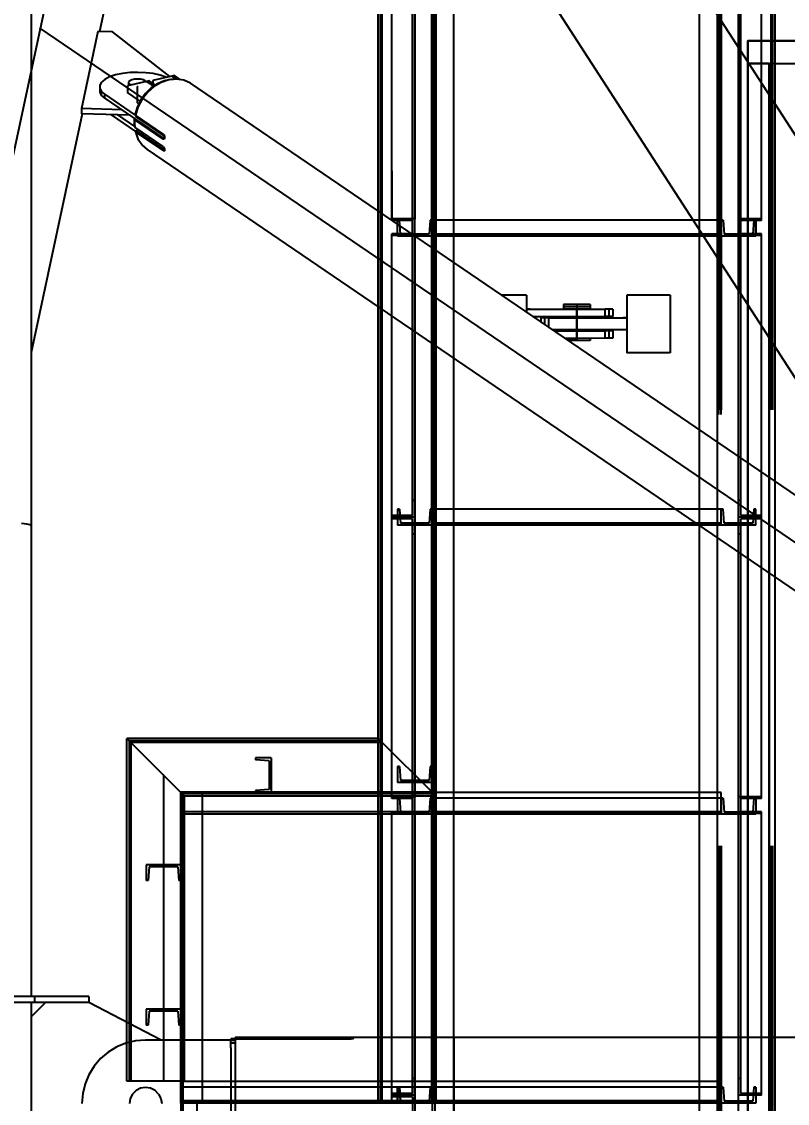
# Model space of a CAD drawing. Header units: millimetres. Extents: x 150209.93 to 150215.05, y 136675.65 to 136679.93.
# Drawn here: x 150211.3109 to 150211.3639, y 136677.7948 to 136677.8697 of the extents above; entities that cross this region are included whole.
import ezdxf

# ---------------------------------------------------------------- set-up
doc = ezdxf.new("R2010")
doc.units = ezdxf.units.MM
doc.header["$LTSCALE"] = 0.25
for name, pattern in [('CENTER', [50.8, 31.75, -6.35, 6.35, -6.35]), ('XKITLINE00', [0]), ('XKITLINE02', [4, 2, -2]), ('XKITLINE03', [6, 3, -1, 1, -1])]:
    doc.linetypes.add(name, pattern=pattern)
doc.layers.add('Horizontal Surface', color=7, linetype='Continuous')
doc.layers.add('Wall', color=7, linetype='Continuous')
doc.styles.add('ROMANS', font='romans.shx')
doc.dimstyles.new('MD300', dxfattribs={"dimtxt": 2.5, "dimasz": 2.5, "dimexe": 1, "dimexo": 1, "dimgap": 0.5, "dimtad": 1, "dimdec": 1, "dimlfac": 50, "dimrnd": 0.5, "dimdsep": 46, "dimtxsty": 'ROMANS', "dimcen": 1, "dimclrd": 146, "dimclre": 146, "dimclrt": 30, "dimadec": 1, "dimazin": 2, "dimtfac": 1, "dimtdec": 1, "dimtmove": 0, "dimatfit": 1, "dimfxl": 1, "dimtolj": 1, "dimtzin": 0, "dimlwd": -1, "dimlwe": -1, "dimarcsym": 0})

# ---------------------------------------------------------------- blocks, each defined once
blk = doc.blocks.new('çatıı')
at = {"color": 8, "linetype": 'CENTER'}
for p, q in [((11840, 11640.27), (12370, 10820.27)), ((12013.58, 11633.65), (11840, 10820.27)), ((11919.38, 11192.24), (12353.76, 10896.35)), ((11953, 11166.56), (11953, 11172.1)), ((12105, 11085.14), (12105, 11095.14))]:
    blk.add_line(p, q, dxfattribs=at)
at = {"color": 116, "linetype": 'XKITLINE02', "true_color": 0x136734}
for p, q in [((12036.31, 10820.42), (12036.31, 11600.44)), ((12037.16, 10820.42), (12037.16, 11600.44)), ((12037.69, 10820.42), (12037.69, 11600.44)), ((12054.92, 10820.42), (12054.92, 11600.44)), ((12055, 10058.83), (12055.01, 11600.44)), ((12055.46, 10820.42), (12055.46, 11600.44)), ((12055.85, 10058.83), (12055.86, 11600.44)), ((12056.31, 10820.42), (12056.31, 11600.44)), ((12062.5, 10058.83), (12062.51, 11600.44)), ((12147.49, 10058.83), (12147.49, 11600.44)), ((12153.69, 10060.36), (12153.69, 11600.44)), ((12154.14, 10058.83), (12154.14, 11600.44)), ((12154.54, 10060.36), (12154.54, 11600.44)), ((12154.99, 10058.83), (12154.99, 11600.44)), ((12155.07, 10060.36), (12155.07, 11600.44)), ((12172.3, 10060.36), (12172.3, 11600.44)), ((12172.84, 10060.36), (12172.84, 11600.44)), ((12173.69, 10060.36), (12173.69, 11600.44)), ((12037.16, 10945.77), (12037.16, 11231.06)), ((12037.69, 10945.24), (12037.69, 11231.06)), ((12054.92, 10928), (12054.92, 11231.06)), ((12055, 11231.06), (12055, 10409.49)), ((12055, 10926.62), (12055, 11231.06)), ((12055.46, 10927.47), (12055.46, 11231.06)), ((12055.85, 11231.06), (12055.85, 10409.49)), ((12062.5, 10797.42), (12062.5, 11231.06)), ((12147.49, 10433.94), (12147.49, 11231.06)), ((12153.69, 10443.53), (12153.69, 11231.06)), ((12154.14, 10409.49), (12154.14, 11231.06)), ((12154.54, 10409.49), (12154.54, 11231.06)), ((12154.99, 10409.49), (12154.99, 11231.06)), ((12155.07, 10409.49), (12155.07, 11231.06)), ((12172.3, 10409.49), (12172.3, 11231.06)), ((12172.84, 10409.49), (12172.84, 11231.06)), ((12173.69, 10474.48), (12173.69, 11231.06)), ((12041.01, 11125.85), (12041.01, 11223.17)), ((12041.01, 11125.85), (12041.01, 11223.17)), ((12048.21, 11120.61), (12048.21, 11222.59)), ((12048.21, 11123.52), (12048.21, 11222.59)), ((12049.01, 11120.61), (12049.01, 11223.17)), ((12049.01, 11120.61), (12049.01, 11223.17)), ((12160.98, 11120.61), (12160.98, 11223.17)), ((12160.98, 11120.61), (12160.98, 11223.17)), ((12161.78, 11120.61), (12161.78, 11222.59)), ((12161.78, 11120.61), (12161.78, 11222.59)), ((12168.98, 11125.85), (12168.98, 11223.17)), ((12168.98, 11125.85), (12168.98, 11223.17)), ((12147.49, 11122.46), (12147.49, 11206.61)), ((12153.69, 11112.87), (12153.69, 11197.02)), ((12173.69, 11081.92), (12173.69, 11166.07)), ((12041.01, 11143.06), (12041.01, 11125.85)), ((12048.21, 11120.61), (12048.21, 11139.95)), ((12036.31, 11096.08), (12036.31, 11129.1)), ((12049.01, 11126.43), (12041.01, 11126.43)), ((12049.01, 11126.43), (12041.01, 11126.43)), ((12048.21, 11125.85), (12041.01, 11125.85)), ((12048.21, 11125.85), (12041.01, 11125.85)), ((12043.69, 11125.92), (12043.01, 11125.92)), ((12043.01, 11120.42), (12043.01, 11125.92)), ((12043.01, 11120.42), (12043.01, 11125.92)), ((12043.69, 11125.92), (12043.01, 11125.92)), ((12043.01, 11120.42), (12043.01, 11125.92)), ((12043.01, 11120.42), (12043.01, 11125.92)), ((12044.07, 11121.12), (12043.69, 11125.92)), ((12044.07, 11121.12), (12043.69, 11125.92)), ((12044.07, 11121.12), (12043.69, 11125.92)), ((12044.07, 11121.12), (12043.69, 11125.92)), ((12049.01, 11126.42), (12048.21, 11126.42)), ((12048.21, 11120.99), (12048.21, 11126.42)), ((12049.01, 11126.42), (12048.21, 11126.42)), ((12048.21, 11088.28), (12048.21, 11126.42)), ((12049.01, 11087.74), (12049.01, 11126.42)), ((12049.01, 11023.17), (12049.01, 11126.42)), ((12054.33, 11125.92), (12053.94, 11121.12)), ((12054.33, 11125.92), (12053.94, 11121.12)), ((12054.33, 11125.92), (12053.94, 11121.12)), ((12054.33, 11125.92), (12053.94, 11121.12)), ((12055.01, 11125.92), (12054.33, 11125.92)), ((12055.01, 11125.92), (12054.33, 11125.92)), ((12154.99, 11125.92), (12055.01, 11125.92)), ((12055.01, 11120.42), (12055.01, 11125.92)), ((12062.5, 11125.92), (12055.01, 11125.92)), ((12055.01, 11120.42), (12055.01, 11125.92)), ((12055.01, 11125.92), (12055.01, 11120.42)), ((12055.01, 11125.92), (12055.01, 11120.42)), ((12055.01, 11125.92), (12055.01, 11120.42)), ((12055.01, 11125.92), (12055.01, 11120.42)), ((12154.99, 11125.92), (12145.25, 11125.92)), ((12154.99, 11120.42), (12154.99, 11125.92)), ((12154.99, 11120.42), (12154.99, 11125.92)), ((12154.99, 11125.92), (12154.99, 11120.42)), ((12155.67, 11125.92), (12154.99, 11125.92)), ((12154.99, 11125.92), (12154.99, 11120.42)), ((12154.99, 11125.92), (12154.99, 11120.42)), ((12155.67, 11125.92), (12154.99, 11125.92)), ((12154.99, 11125.92), (12154.99, 11120.42)), ((12155.67, 11125.92), (12156.05, 11121.12)), ((12155.67, 11125.92), (12156.05, 11121.12)), ((12155.67, 11125.92), (12156.05, 11121.12)), ((12155.67, 11125.92), (12156.05, 11121.12)), ((12168.98, 11126.43), (12160.98, 11126.43)), ((12168.98, 11126.43), (12160.98, 11126.43)), ((12160.98, 11023.17), (12160.98, 11126.42)), ((12161.78, 11126.42), (12160.98, 11126.42)), ((12160.98, 11023.17), (12160.98, 11126.42)), ((12161.78, 11126.42), (12160.98, 11126.42)), ((12161.78, 11023.75), (12161.78, 11126.42)), ((12161.78, 11023.75), (12161.78, 11126.42)), ((12168.98, 11125.85), (12161.78, 11125.85)), ((12168.98, 11125.85), (12161.78, 11125.85)), ((12166.31, 11125.92), (12165.92, 11121.12)), ((12166.31, 11125.92), (12165.92, 11121.12)), ((12166.31, 11125.92), (12165.92, 11121.12)), ((12166.31, 11125.92), (12165.92, 11121.12)), ((12166.99, 11125.92), (12166.31, 11125.92)), ((12166.99, 11125.92), (12166.31, 11125.92)), ((12166.99, 11125.92), (12166.99, 11120.42)), ((12166.99, 11125.92), (12166.99, 11120.42)), ((12166.99, 11125.92), (12166.99, 11120.42)), ((12166.99, 11120.42), (12166.99, 11125.92)), ((12048.21, 11121.2), (12041.01, 11121.2)), ((12041.01, 11093.19), (12041.01, 11121.2)), ((12048.21, 11121.2), (12041.01, 11121.2)), ((12041.01, 11093.19), (12041.01, 11121.2)), ((12053.94, 11121.12), (12044.07, 11121.12)), ((12053.94, 11121.12), (12044.07, 11121.12)), ((12048.21, 11023.75), (12048.21, 11120.99)), ((12154.99, 11121.12), (12055.01, 11121.12)), ((12154.99, 11121.12), (12055.01, 11121.12)), ((12165.92, 11121.12), (12156.05, 11121.12)), ((12165.92, 11121.12), (12156.05, 11121.12)), ((12168.98, 11121.2), (12161.78, 11121.2)), ((12168.98, 11121.2), (12161.78, 11121.2)), ((12168.98, 11023.17), (12168.98, 11121.2)), ((12168.98, 11023.17), (12168.98, 11121.2)), ((12049.01, 11120.62), (12041.01, 11120.62)), ((12049.01, 11120.62), (12041.01, 11120.62)), ((12055.01, 11120.42), (12043.01, 11120.42)), ((12055.01, 11120.42), (12043.01, 11120.42)), ((12049.01, 11120.61), (12048.21, 11120.61)), ((12049.01, 11120.61), (12048.21, 11120.61)), ((12049.01, 11023.17), (12049.01, 11120.45)), ((12154.99, 11120.42), (12055.01, 11120.42)), ((12062.5, 11120.42), (12055.01, 11120.42)), ((12154.99, 11120.42), (12147.49, 11120.42)), ((12166.99, 11120.42), (12154.99, 11120.42)), ((12166.99, 11120.42), (12154.99, 11120.42)), ((12168.98, 11120.62), (12160.98, 11120.62)), ((12168.98, 11120.62), (12160.98, 11120.62)), ((12161.78, 11120.61), (12160.98, 11120.61)), ((12161.78, 11120.61), (12160.98, 11120.61)), ((12056.31, 11082.46), (12056.31, 11115.48)), ((12062.5, 11078.23), (12062.5, 11111.25)), ((12041.01, 11023.17), (12041.01, 11093.19)), ((12041.01, 11023.17), (12041.01, 11093.19)), ((12048.21, 11023.75), (12048.21, 11088.28)), ((12049.01, 11087.74), (12049.01, 11023.17)), ((12147.49, 11020.35), (12147.49, 11053.37)), ((12153.69, 11016.12), (12153.69, 11049.14)), ((12173.69, 11002.5), (12173.69, 11035.52)), ((12049.01, 11028.97), (12048.21, 11028.97)), ((12049.01, 11028.97), (12048.21, 11028.97)), ((12161.78, 11028.97), (12160.98, 11028.97)), ((12161.78, 11028.97), (12160.98, 11028.97)), ((12048.21, 11023.75), (12041.01, 11023.75)), ((12048.21, 11023.75), (12041.01, 11023.75)), ((12043.69, 11025.92), (12043.01, 11025.92)), ((12043.01, 11025.92), (12043.01, 11020.42)), ((12043.01, 11025.92), (12043.01, 11020.42)), ((12043.69, 11025.92), (12043.01, 11025.92)), ((12043.01, 11025.92), (12043.01, 11020.42)), ((12043.01, 11025.92), (12043.01, 11020.42)), ((12043.69, 11025.92), (12044.07, 11021.12)), ((12043.69, 11025.92), (12044.07, 11021.12)), ((12043.69, 11025.92), (12044.07, 11021.12)), ((12043.69, 11025.92), (12044.07, 11021.12)), ((12054.33, 11025.92), (12053.94, 11021.12)), ((12054.33, 11025.92), (12053.94, 11021.12)), ((12054.33, 11025.92), (12053.94, 11021.12)), ((12054.33, 11025.92), (12053.94, 11021.12)), ((12055.01, 11025.92), (12054.33, 11025.92)), ((12055.01, 11025.92), (12054.33, 11025.92)), ((12154.99, 11025.92), (12055.01, 11025.92)), ((12055.01, 11020.42), (12055.01, 11025.92)), ((12062.5, 11025.92), (12055.01, 11025.92)), ((12055.01, 11020.42), (12055.01, 11025.92)), ((12055.01, 11025.92), (12055.01, 11020.42)), ((12055.01, 11025.92), (12055.01, 11020.42)), ((12055.01, 11025.92), (12055.01, 11020.42)), ((12055.01, 11025.92), (12055.01, 11020.42)), ((12154.99, 11025.92), (12139.31, 11025.92)), ((12154.99, 11020.42), (12154.99, 11025.92)), ((12154.99, 11020.42), (12154.99, 11025.92)), ((12154.99, 11020.42), (12154.99, 11025.92)), ((12155.67, 11025.92), (12154.99, 11025.92)), ((12154.99, 11020.42), (12154.99, 11025.92)), ((12154.99, 11020.42), (12154.99, 11025.92)), ((12155.67, 11025.92), (12154.99, 11025.92)), ((12154.99, 11020.42), (12154.99, 11025.92)), ((12156.05, 11021.12), (12155.67, 11025.92)), ((12156.05, 11021.12), (12155.67, 11025.92)), ((12156.05, 11021.12), (12155.67, 11025.92)), ((12156.05, 11021.12), (12155.67, 11025.92)), ((12168.98, 11023.75), (12161.78, 11023.75)), ((12168.98, 11023.75), (12161.78, 11023.75)), ((12166.31, 11025.92), (12165.92, 11021.12)), ((12166.31, 11025.92), (12165.92, 11021.12)), ((12166.31, 11025.92), (12165.92, 11021.12)), ((12166.31, 11025.92), (12165.92, 11021.12)), ((12166.99, 11025.92), (12166.31, 11025.92)), ((12166.99, 11025.92), (12166.31, 11025.92)), ((12166.99, 11020.42), (12166.99, 11025.92)), ((12166.99, 11020.42), (12166.99, 11025.92)), ((12166.99, 11020.42), (12166.99, 11025.92)), ((12166.99, 11020.42), (12166.99, 11025.92)), ((12041.01, 10925.85), (12041.01, 11023.17)), ((12049.01, 11023.17), (12041.01, 11023.17)), ((12041.01, 10926.62), (12041.01, 11023.17)), ((12049.01, 11023.17), (12041.01, 11023.17)), ((12049.01, 11023.17), (12041.01, 11023.17)), ((12049.01, 11023.17), (12041.01, 11023.17)), ((12048.21, 11022.59), (12041.01, 11022.59)), ((12048.21, 11022.59), (12041.01, 11022.59)), ((12055.01, 11020.42), (12043.01, 11020.42)), ((12055.01, 11020.42), (12043.01, 11020.42)), ((12053.94, 11021.12), (12044.07, 11021.12)), ((12053.94, 11021.12), (12044.07, 11021.12)), ((12048.21, 10920.61), (12048.21, 11022.59)), ((12048.21, 10925.85), (12048.21, 11022.59)), ((12049.01, 10920.61), (12049.01, 11023.17)), ((12049.01, 10933.92), (12049.01, 11023.17)), ((12154.99, 11021.12), (12055.01, 11021.12)), ((12154.99, 11021.12), (12055.01, 11021.12)), ((12154.99, 11020.42), (12055.01, 11020.42)), ((12062.5, 11020.42), (12055.01, 11020.42)), ((12154.99, 11020.42), (12147.38, 11020.42)), ((12166.99, 11020.42), (12154.99, 11020.42)), ((12166.99, 11020.42), (12154.99, 11020.42)), ((12165.92, 11021.12), (12156.05, 11021.12)), ((12165.92, 11021.12), (12156.05, 11021.12)), ((12160.98, 10920.61), (12160.98, 11023.17)), ((12168.98, 11023.17), (12160.98, 11023.17)), ((12160.98, 10920.61), (12160.98, 11023.17)), ((12168.98, 11023.17), (12160.98, 11023.17)), ((12168.98, 11023.17), (12160.98, 11023.17)), ((12168.98, 11023.17), (12160.98, 11023.17)), ((12161.78, 10920.61), (12161.78, 11022.59)), ((12168.98, 11022.59), (12161.78, 11022.59)), ((12161.78, 10920.61), (12161.78, 11022.59)), ((12168.98, 11022.59), (12161.78, 11022.59)), ((12168.98, 10925.85), (12168.98, 11023.17)), ((12168.98, 10925.85), (12168.98, 11023.17)), ((12049.01, 11017.35), (12048.21, 11017.35)), ((12049.01, 11017.35), (12048.21, 11017.35)), ((12161.78, 11017.35), (12160.98, 11017.35)), ((12161.78, 11017.35), (12160.98, 11017.35)), ((11950.15, 10945.77), (11950.16, 10828.06)), ((12037.16, 10945.77), (11950.15, 10945.77)), ((11950.68, 10945.24), (11950.69, 10828.06)), ((12037.69, 10945.24), (11950.68, 10945.24)), ((12041.01, 10926.62), (12041.01, 10941.92)), ((11993.81, 10939.92), (11993.81, 10939.24)), ((11999.31, 10939.92), (11993.81, 10939.92)), ((11993.81, 10939.92), (11993.81, 10939.24)), ((11998.61, 10938.86), (11993.81, 10939.24)), ((11998.61, 10938.86), (11998.61, 10928.98)), ((11998.61, 10938.86), (11998.61, 10928.98)), ((11999.31, 10939.92), (11999.31, 10927.92)), ((11999.31, 10939.92), (11999.31, 10927.92)), ((12043.69, 10936.92), (12043.01, 10936.92)), ((12043.01, 10936.92), (12043.01, 10931.42)), ((12043.01, 10936.92), (12043.01, 10931.42)), ((12043.69, 10936.92), (12044.07, 10932.12)), ((12043.69, 10936.92), (12044.07, 10932.12)), ((12048.21, 10925.85), (12048.21, 10934.72)), ((12049.01, 10926.43), (12049.01, 10933.92)), ((12054.33, 10936.92), (12053.94, 10932.12)), ((12054.33, 10936.92), (12053.94, 10932.12)), ((12055.01, 10936.92), (12054.33, 10936.92)), ((12055.01, 10936.92), (12055.01, 10931.42)), ((12055.01, 10936.92), (12055.01, 10931.42)), ((12055.01, 10931.42), (12043.01, 10931.42)), ((12053.94, 10932.12), (12044.07, 10932.12)), ((11967.92, 10928), (11967.92, 10828.07)), ((12054.92, 10928), (11967.92, 10928)), ((12062.5, 10927.92), (11968.01, 10927.92)), ((11968.01, 10920.42), (11968.01, 10927.92)), ((11975.51, 10927.92), (11968.01, 10927.92)), ((11968.01, 10820.42), (11968.01, 10927.92)), ((11968.45, 10927.47), (11968.46, 10828.07)), ((12055.46, 10927.47), (11968.45, 10927.47)), ((11968.86, 10820.42), (11968.86, 10927.92)), ((11975.51, 10820.42), (11975.51, 10927.92)), ((11998.61, 10928.98), (11993.81, 10928.6)), ((11993.81, 10928.6), (11993.81, 10927.92)), ((11993.81, 10928.6), (11993.81, 10927.92)), ((11999.31, 10927.92), (11993.81, 10927.92)), ((12049.01, 10926.43), (12041.01, 10926.43)), ((12049.01, 10926.42), (12048.21, 10926.42)), ((12048.21, 10823.75), (12048.21, 10926.42)), ((12049.01, 10823.17), (12049.01, 10926.42)), ((12154.99, 10927.92), (12147.49, 10927.92)), ((12154.99, 10920.42), (12154.99, 10927.92)), ((12168.98, 10926.43), (12160.98, 10926.43)), ((12168.98, 10926.43), (12160.98, 10926.43)), ((12160.98, 10823.17), (12160.98, 10926.42)), ((12161.78, 10926.42), (12160.98, 10926.42)), ((12160.98, 10823.17), (12160.98, 10926.42)), ((12161.78, 10926.42), (12160.98, 10926.42)), ((12161.78, 10823.75), (12161.78, 10926.42)), ((12161.78, 10823.75), (12161.78, 10926.42)), ((12048.21, 10925.85), (12041.01, 10925.85)), ((12043.69, 10925.92), (12043.01, 10925.92)), ((12043.01, 10925.92), (12043.01, 10920.42)), ((12043.01, 10925.92), (12043.01, 10920.42)), ((12043.69, 10925.92), (12044.07, 10921.12)), ((12043.69, 10925.92), (12044.07, 10921.12)), ((12054.33, 10925.92), (12053.94, 10921.12)), ((12054.33, 10925.92), (12053.94, 10921.12)), ((12055.01, 10925.92), (12054.33, 10925.92)), ((12154.99, 10925.92), (12055.01, 10925.92)), ((12055.01, 10920.42), (12055.01, 10925.92)), ((12055.01, 10925.92), (12055.01, 10920.42)), ((12055.01, 10925.92), (12055.01, 10920.42)), ((12154.99, 10920.42), (12154.99, 10925.92)), ((12154.99, 10925.92), (12154.99, 10920.42)), ((12155.67, 10925.92), (12154.99, 10925.92)), ((12154.99, 10925.92), (12154.99, 10920.42)), ((12154.99, 10925.92), (12154.99, 10920.42)), ((12155.67, 10925.92), (12154.99, 10925.92)), ((12154.99, 10925.92), (12154.99, 10920.42)), ((12155.67, 10925.92), (12156.05, 10921.12)), ((12155.67, 10925.92), (12156.05, 10921.12)), ((12155.67, 10925.92), (12156.05, 10921.12)), ((12155.67, 10925.92), (12156.05, 10921.12)), ((12168.98, 10925.85), (12161.78, 10925.85)), ((12168.98, 10925.85), (12161.78, 10925.85)), ((12166.31, 10925.92), (12165.92, 10921.12)), ((12166.31, 10925.92), (12165.92, 10921.12)), ((12166.31, 10925.92), (12165.92, 10921.12)), ((12166.31, 10925.92), (12165.92, 10921.12)), ((12166.99, 10925.92), (12166.31, 10925.92)), ((12166.99, 10925.92), (12166.31, 10925.92)), ((12166.99, 10925.92), (12166.99, 10920.42)), ((12166.99, 10925.92), (12166.99, 10920.42)), ((12166.99, 10925.92), (12166.99, 10920.42)), ((12166.99, 10925.92), (12166.99, 10920.42)), ((12154.99, 10921.27), (11968.01, 10921.27)), ((11969.3, 10920.42), (11968.01, 10920.42)), ((12048.21, 10921.2), (12041.01, 10921.2)), ((12041.01, 10823.17), (12041.01, 10921.2)), ((12049.01, 10920.62), (12041.01, 10920.62)), ((12055.01, 10920.42), (12043.01, 10920.42)), ((12053.94, 10921.12), (12044.07, 10921.12)), ((12049.01, 10920.61), (12048.21, 10920.61)), ((12049.01, 10920.42), (12049.01, 10823.17)), ((12062.5, 10920.42), (12055, 10920.42)), ((12154.99, 10921.12), (12055.01, 10921.12)), ((12154.99, 10920.42), (12055.01, 10920.42)), ((12154.99, 10920.42), (12147.49, 10920.42)), ((12166.99, 10920.42), (12154.99, 10920.42)), ((12166.99, 10920.42), (12154.99, 10920.42)), ((12165.92, 10921.12), (12156.05, 10921.12)), ((12165.92, 10921.12), (12156.05, 10921.12)), ((12168.98, 10920.62), (12160.98, 10920.62)), ((12168.98, 10920.62), (12160.98, 10920.62)), ((12161.78, 10920.61), (12160.98, 10920.61)), ((12161.78, 10920.61), (12160.98, 10920.61)), ((12168.98, 10921.2), (12161.78, 10921.2)), ((12168.98, 10921.2), (12161.78, 10921.2)), ((12168.98, 10823.17), (12168.98, 10921.2)), ((12168.98, 10823.17), (12168.98, 10921.2)), ((11956.01, 10902.92), (11956.01, 10897.42)), ((11968.01, 10902.92), (11956.01, 10902.92)), ((11956.01, 10902.92), (11956.01, 10897.42)), ((11957.07, 10902.22), (11956.69, 10897.42)), ((11957.07, 10902.22), (11956.69, 10897.42)), ((11966.94, 10902.22), (11957.07, 10902.22)), ((11966.94, 10902.22), (11967.33, 10897.42)), ((11966.94, 10902.22), (11967.33, 10897.42)), ((11968.01, 10902.92), (11968.01, 10897.42)), ((11968.01, 10902.92), (11968.01, 10897.42)), ((11956.69, 10897.42), (11956.01, 10897.42)), ((11968.01, 10897.42), (11967.33, 10897.42)), ((11956.01, 10852.92), (11956.01, 10847.42)), ((11968.01, 10852.92), (11956.01, 10852.92)), ((11956.01, 10852.92), (11956.01, 10847.42)), ((11957.07, 10852.22), (11956.69, 10847.42)), ((11957.07, 10852.22), (11956.69, 10847.42)), ((11966.94, 10852.22), (11957.07, 10852.22)), ((11966.94, 10852.22), (11967.33, 10847.42)), ((11966.94, 10852.22), (11967.33, 10847.42)), ((11968.01, 10852.92), (11968.01, 10847.42)), ((11968.01, 10852.92), (11968.01, 10847.42)), ((11949.31, 10828.06), (11949.31, 10848.45)), ((11956.69, 10847.42), (11956.01, 10847.42)), ((11968.01, 10847.42), (11967.33, 10847.42)), ((11969.31, 10828.07), (11969.31, 10842.27)), ((11975.51, 10820.42), (11975.51, 10842.27)), ((12036.31, 10820.42), (12036.31, 10843.12)), ((12062.5, 10843.12), (12062.5, 10797.42)), ((12147.49, 10797.42), (12147.49, 10843.12)), ((12153.69, 10797.42), (12153.69, 10843.12)), ((12173.69, 10797.42), (12173.69, 10843.12)), ((12049.01, 10828.97), (12048.21, 10828.97)), ((12161.78, 10828.97), (12160.98, 10828.97)), ((12161.78, 10828.97), (12160.98, 10828.97)), ((11969.31, 10828.07), (11949.31, 10828.06)), ((12154.99, 10827.92), (11968.01, 10827.92)), ((11968.01, 10820.42), (11968.01, 10827.92)), ((12154.99, 10825.92), (11968.01, 10825.92)), ((11968.01, 10820.42), (11968.01, 10825.92)), ((12043.69, 10825.92), (12043.01, 10825.92)), ((12043.01, 10825.92), (12043.01, 10820.42)), ((12043.01, 10825.92), (12043.01, 10820.42)), ((12043.69, 10825.92), (12043.01, 10825.92)), ((12043.01, 10820.42), (12043.01, 10825.92)), ((12043.01, 10825.92), (12043.01, 10820.42)), ((12043.69, 10825.92), (12044.07, 10821.12)), ((12043.69, 10825.92), (12044.07, 10821.12)), ((12044.07, 10821.12), (12043.69, 10825.92)), ((12043.69, 10825.92), (12044.07, 10821.12)), ((12054.33, 10825.92), (12053.94, 10821.12)), ((12054.33, 10825.92), (12053.94, 10821.12)), ((12054.33, 10825.92), (12053.94, 10821.12)), ((12054.33, 10825.92), (12053.94, 10821.12)), ((12055.01, 10825.92), (12054.33, 10825.92)), ((12055.01, 10825.92), (12054.33, 10825.92)), ((12055.01, 10825.92), (12055.01, 10820.42)), ((12055.01, 10825.92), (12055.01, 10820.42)), ((12055.01, 10820.42), (12055.01, 10825.92)), ((12055.01, 10825.92), (12055.01, 10820.42)), ((12154.99, 10820.42), (12154.99, 10827.92)), ((12154.99, 10820.42), (12154.99, 10825.92)), ((12154.99, 10825.92), (12154.99, 10820.42)), ((12155.67, 10825.92), (12154.99, 10825.92)), ((12154.99, 10825.92), (12154.99, 10820.42)), ((12154.99, 10825.92), (12154.99, 10820.42)), ((12155.67, 10825.92), (12154.99, 10825.92)), ((12154.99, 10825.92), (12154.99, 10820.42)), ((12155.67, 10825.92), (12156.05, 10821.12)), ((12155.67, 10825.92), (12156.05, 10821.12)), ((12155.67, 10825.92), (12156.05, 10821.12)), ((12155.67, 10825.92), (12156.05, 10821.12)), ((12166.31, 10825.92), (12165.92, 10821.12)), ((12166.31, 10825.92), (12165.92, 10821.12)), ((12166.31, 10825.92), (12165.92, 10821.12)), ((12166.31, 10825.92), (12165.92, 10821.12)), ((12166.99, 10825.92), (12166.31, 10825.92)), ((12166.99, 10825.92), (12166.31, 10825.92)), ((12166.99, 10825.92), (12166.99, 10820.42)), ((12166.99, 10825.92), (12166.99, 10820.42)), ((12166.99, 10825.92), (12166.99, 10820.42)), ((12166.99, 10825.92), (12166.99, 10820.42)), ((12154.99, 10821.27), (11968.01, 10821.27)), ((12048.21, 10823.75), (12041.01, 10823.75)), ((12041.01, 10820.27), (12041.01, 10823.17)), ((12049.01, 10823.17), (12041.01, 10823.17)), ((12049.01, 10823.17), (12041.01, 10823.17)), ((12048.21, 10822.59), (12041.01, 10822.59)), ((12048.21, 10822.59), (12048.21, 10723.52)), ((12049.01, 10823.17), (12049.01, 10720.61)), ((12168.98, 10823.17), (12160.98, 10823.17)), ((12168.98, 10823.17), (12160.98, 10823.17)), ((12168.98, 10823.75), (12161.78, 10823.75)), ((12168.98, 10823.75), (12161.78, 10823.75)), ((12154.99, 10821.12), (11968.01, 10821.12)), ((12154.99, 10820.42), (11968.01, 10820.42)), ((12154.99, 10820.42), (11968.01, 10820.42)), ((11973.51, 10820.42), (11968.01, 10820.42)), ((11968.01, 10820.42), (11968.01, 10720.42)), ((11975.51, 10820.42), (11968.01, 10820.42)), ((11968.71, 10820.42), (11968.71, 10720.42)), ((11973.51, 10820.42), (11973.51, 10720.42)), ((11973.51, 10820.42), (11973.51, 10798.27)), ((12056.31, 10820.42), (12036.31, 10820.42)), ((12055.01, 10820.42), (12043.01, 10820.42)), ((12055.01, 10820.42), (12043.01, 10820.42)), ((12053.94, 10821.12), (12044.07, 10821.12)), ((12053.94, 10821.12), (12044.07, 10821.12)), ((12166.99, 10820.42), (12154.99, 10820.42)), ((12166.99, 10820.42), (12154.99, 10820.42)), ((12165.92, 10821.12), (12156.05, 10821.12)), ((12165.92, 10821.12), (12156.05, 10821.12))]:
    blk.add_line(p, q, dxfattribs=at)
at = {"color": 1, "linetype": 'XKITLINE03'}
for p, q in [((12049.01, 10820.42), (12049.01, 11600.44)), ((12055.01, 11600.44), (12055, 10058.83)), ((12154.99, 10058.83), (12154.99, 11600.44)), ((12160.99, 11600.44), (12160.99, 10060.36)), ((12055, 11231.06), (12055, 10409.49)), ((12154.99, 10409.49), (12154.99, 11231.06)), ((12160.99, 10409.49), (12160.99, 11231.06)), ((12049.01, 11223.17), (12049.01, 11126.43)), ((12049.01, 11223.17), (12049.01, 11126.43)), ((12160.98, 11126.43), (12160.98, 11223.17)), ((12160.98, 11126.43), (12160.98, 11223.17)), ((12049.01, 11120.62), (12049.01, 11023.17)), ((12049.01, 11120.62), (12049.01, 11023.17)), ((12154.99, 11120.42), (12055.01, 11120.42)), ((12154.99, 11120.42), (12055.01, 11120.42)), ((12055.01, 11120.42), (12055.01, 11120.42)), ((12055.01, 11120.42), (12055.01, 11120.42)), ((12154.99, 11120.42), (12154.99, 11120.42)), ((12154.99, 11120.42), (12154.99, 11120.42)), ((12160.98, 11023.17), (12160.98, 11120.62)), ((12160.98, 11023.17), (12160.98, 11120.62)), ((12049.01, 11023.17), (12049.01, 10926.43)), ((12049.01, 11023.17), (12049.01, 10926.43)), ((12154.99, 11020.42), (12055.01, 11020.42)), ((12154.99, 11020.42), (12055.01, 11020.42)), ((12055.01, 11020.42), (12055.01, 11020.42)), ((12055.01, 11020.42), (12055.01, 11020.42)), ((12154.99, 11020.42), (12154.99, 11020.42)), ((12154.99, 11020.42), (12154.99, 11020.42)), ((12160.98, 10926.43), (12160.98, 11023.17)), ((12160.98, 10926.43), (12160.98, 11023.17)), ((11962, 10933.92), (11962.01, 10828.06)), ((12055.01, 10931.42), (12055.01, 10931.42)), ((11968.01, 10927.92), (11968.01, 10820.42)), ((11999.31, 10927.92), (11999.31, 10927.92)), ((12154.99, 10920.42), (11968.01, 10920.42)), ((12049.01, 10920.62), (12049.01, 10823.17)), ((12154.99, 10920.42), (12055.01, 10920.42)), ((12055.01, 10920.42), (12055.01, 10920.42)), ((12154.99, 10920.42), (12154.99, 10920.42)), ((12154.99, 10920.42), (12154.99, 10920.42)), ((12160.98, 10823.17), (12160.98, 10920.62)), ((12160.98, 10823.17), (12160.98, 10920.62)), ((11968.01, 10902.92), (11968.01, 10902.92)), ((11968.01, 10852.92), (11968.01, 10852.92)), ((12049.01, 10823.17), (12049.01, 10726.43)), ((12154.99, 10820.42), (11968.01, 10820.42)), ((12154.99, 10820.42), (11968.01, 10820.42)), ((11968.01, 10820.42), (11968.01, 10720.42)), ((12055.01, 10820.42), (12055.01, 10820.42)), ((12055.01, 10820.42), (12055.01, 10820.42)), ((12154.99, 10820.42), (12154.99, 10820.42)), ((12154.99, 10820.42), (12154.99, 10820.42))]:
    blk.add_line(p, q, dxfattribs=at)
at = {"color": 8, "linetype": 'XKITLINE00'}
for p, q in [((11986.68, 11455.4), (12266.76, 11022.07)), ((11916.2, 11434.67), (11916.2, 11020.27)), ((11948.33, 11430.58), (12228.41, 10997.26)), ((11946.12, 11220.42), (11939.89, 11191.23)), ((11939.32, 11191.24), (11933.64, 11164.62)), ((11944.31, 11191.09), (11939.32, 11191.24)), ((11964.19, 11175.67), (11944.31, 11191.09)), ((11950.45, 11177.01), (11947.83, 11176.7)), ((11953.17, 11177.1), (11950.45, 11177.01)), ((11955.89, 11176.98), (11953.17, 11177.1)), ((11958.49, 11176.65), (11955.89, 11176.98)), ((11940.6, 11173.71), (11940, 11172.69)), ((11941.75, 11174.66), (11940.6, 11173.71)), ((11943.38, 11175.5), (11941.75, 11174.66)), ((11945.44, 11176.19), (11943.38, 11175.5)), ((11947.83, 11176.7), (11945.44, 11176.19)), ((11956.17, 11173.97), (11949.58, 11172.46)), ((11949.96, 11173.8), (11949.91, 11173.6)), ((11949.91, 11173.6), (11949.95, 11173.39)), ((11949.91, 11173.6), (11949.91, 11172.86)), ((11949.95, 11173.39), (11950.08, 11173.19)), ((11950.11, 11174), (11949.96, 11173.8)), ((11950.3, 11173.01), (11950.08, 11173.19)), ((11950.34, 11174.19), (11950.11, 11174)), ((11950.66, 11174.36), (11950.34, 11174.19)), ((11951.04, 11174.5), (11950.66, 11174.36)), ((11951.49, 11174.62), (11951.04, 11174.5)), ((11951.98, 11174.7), (11951.49, 11174.62)), ((11952.51, 11174.75), (11951.98, 11174.7)), ((11953.04, 11174.77), (11952.51, 11174.75)), ((11953.58, 11174.75), (11953.04, 11174.77)), ((11954.1, 11174.69), (11953.58, 11174.75)), ((11954.59, 11174.6), (11954.1, 11174.69)), ((11955.03, 11174.48), (11954.59, 11174.6)), ((11955.41, 11174.33), (11955.03, 11174.48)), ((11955.71, 11174.16), (11955.41, 11174.33)), ((11955.93, 11173.97), (11955.71, 11174.16)), ((11955.93, 11173.97), (11955.97, 11173.92)), ((11957.05, 11174.16), (11956.17, 11173.97)), ((11958.62, 11172.31), (11956.17, 11173.97)), ((11959.21, 11172.69), (11957.05, 11174.16)), ((11964.9, 11175.84), (11958.3, 11174.32)), ((11958.3, 11174.32), (11958.3, 11173.3)), ((11960.84, 11176.11), (11958.49, 11176.65)), ((11959.91, 11173.16), (11958.63, 11172.3)), ((11961.25, 11173.64), (11958.74, 11172.17)), ((11962.23, 11174.17), (11959.91, 11173.16)), ((11962.85, 11175.4), (11960.84, 11176.11)), ((11963.9, 11174.52), (11961.25, 11173.64)), ((11964.6, 11174.68), (11962.23, 11174.17)), ((11962.9, 11175.38), (11962.85, 11175.4)), ((11966.55, 11174.77), (11963.9, 11174.52)), ((11965.45, 11174.67), (11964.6, 11174.68)), ((11965.77, 11176.02), (11964.9, 11175.84)), ((11966.47, 11174.77), (11964.9, 11175.84)), ((11967.92, 11174.56), (11965.77, 11176.02)), ((11969.07, 11174.38), (11966.55, 11174.77)), ((11971.33, 11173.36), (11969.07, 11174.38)), ((12227.27, 10999.02), (11971.33, 11173.36)), ((11940, 11172.69), (11939.96, 11171.65)), ((11939.96, 11171.65), (11939.96, 11170.26)), ((11939.96, 11171.65), (11940.49, 11170.62)), ((11939.96, 11170.26), (11940.49, 11169.23)), ((11940.49, 11170.62), (11940.49, 11169.23)), ((11941.58, 11169.66), (11940.49, 11170.62)), ((11941.58, 11169.66), (11941.58, 11168.27)), ((11952.33, 11162.34), (11941.58, 11169.66)), ((11949.58, 11172.46), (11949.58, 11170.15)), ((11953.95, 11167.17), (11949.58, 11170.15)), ((11949.91, 11172.86), (11949.95, 11172.65)), ((11949.91, 11172.86), (11949.91, 11172.53)), ((11949.91, 11172.86), (11949.95, 11172.65)), ((11949.95, 11172.65), (11950.01, 11172.56)), ((11949.95, 11172.65), (11950.01, 11172.56)), ((11950.6, 11172.83), (11950.3, 11173.01)), ((11950.3, 11173.01), (11950.3, 11172.62)), ((11950.83, 11172.75), (11950.6, 11172.83)), ((11955.81, 11169.83), (11954.19, 11167.65)), ((11956.48, 11170.18), (11954.59, 11167.78)), ((11957.74, 11171.7), (11955.81, 11169.83)), ((11958.74, 11172.17), (11956.48, 11170.18)), ((11958.62, 11172.29), (11957.74, 11171.7)), ((11958.66, 11172.31), (11958.62, 11172.31)), ((11958.62, 11172.31), (11958.62, 11172.29)), ((11941.58, 11168.27), (11940.49, 11169.23)), ((11962.25, 11154.19), (11941.58, 11168.27)), ((11954.19, 11167.65), (11952.97, 11165.24)), ((11954.59, 11167.78), (11953.18, 11165.09)), ((11933.82, 11162.76), (11916.2, 11080.2)), ((11933.64, 11164.62), (11933.64, 11162.77)), ((11947.58, 11164.18), (11933.64, 11164.62)), ((11950.43, 11162.25), (11933.64, 11162.77)), ((11952.48, 11156.69), (11944.03, 11162.45)), ((11952.11, 11158.33), (11946.16, 11162.38)), ((11952.97, 11165.24), (11952.18, 11162.7)), ((11952.39, 11162.56), (11952.18, 11162.7)), ((11953.18, 11165.09), (11952.31, 11162.29)), ((11962.09, 11155.64), (11952.31, 11162.29)), ((11952.48, 11162.18), (11952.48, 11161.82)), ((11952.61, 11162.09), (11952.48, 11161.82)), ((11962.25, 11155.16), (11952.48, 11161.82)), ((11953.18, 11165.09), (11952.97, 11165.24)), ((11951.87, 11160.42), (11951.86, 11159.77)), ((11951.86, 11159.77), (11951.87, 11159.12)), ((11951.92, 11161.08), (11951.87, 11160.42)), ((11952.09, 11160.27), (11951.87, 11160.42)), ((11951.87, 11159.12), (11951.92, 11158.49)), ((11952.03, 11159.01), (11951.87, 11159.12)), ((11952.09, 11161.11), (11951.92, 11161.08)), ((11952.41, 11160.74), (11951.92, 11161.08)), ((11952.1, 11158.36), (11951.92, 11158.49)), ((11952.13, 11160.68), (11952, 11159.36)), ((11952, 11159.36), (11952.13, 11158.1)), ((11952.58, 11160.78), (11952.13, 11160.68)), ((11961.91, 11154.03), (11952.13, 11160.68)), ((11961.91, 11151.44), (11952.13, 11158.1)), ((11952.58, 11160.78), (11952.41, 11160.74)), ((11952.22, 11156.87), (11952.32, 11156.57)), ((11952.81, 11156.67), (11952.31, 11156.56)), ((11952.31, 11156.56), (11953.18, 11154.14)), ((11962.09, 11149.9), (11952.31, 11156.56)), ((11962.25, 11150.45), (11952.48, 11157.11)), ((11952.48, 11157.11), (11952.48, 11156.69)), ((11952.48, 11157.11), (11952.7, 11156.74)), ((11952.7, 11156.74), (11952.48, 11156.69)), ((11952.67, 11156.64), (11952.56, 11156.71)), ((11952.81, 11156.67), (11952.67, 11156.64)), ((11962.41, 11150.13), (11952.7, 11156.74)), ((11962.09, 11155.64), (11962.2, 11155.49)), ((11962.2, 11155.49), (11962.3, 11155.31)), ((11962.31, 11155.29), (11962.25, 11155.16)), ((11962.25, 11155.16), (11962.25, 11154.19)), ((11962.36, 11154.31), (11962.28, 11154.13)), ((11962.3, 11155.31), (11962.38, 11155.07)), ((11962.41, 11154.55), (11962.36, 11154.31)), ((11962.38, 11155.07), (11962.41, 11154.81)), ((11962.41, 11154.81), (11962.41, 11154.55)), ((11953.18, 11154.14), (11954.59, 11152.05)), ((11956.48, 11150.46), (11954.59, 11152.05)), ((11962.25, 11154.1), (11961.91, 11154.03)), ((11962.04, 11153.98), (11961.91, 11154.03)), ((11962.04, 11151.31), (11961.91, 11151.44)), ((11962.17, 11154.01), (11962.04, 11153.98)), ((11962.04, 11151.31), (11962.17, 11151.12)), ((11962.28, 11154.13), (11962.17, 11154.01)), ((11962.17, 11151.12), (11962.28, 11150.89)), ((11962.31, 11154.2), (11962.25, 11154.19)), ((11962.25, 11150.95), (11962.25, 11150.45)), ((11962.28, 11150.89), (11962.36, 11150.64)), ((11962.36, 11150.64), (11962.41, 11150.39)), ((12255.33, 10946.89), (11956.48, 11150.46)), ((11962.36, 11149.96), (11962.09, 11149.9)), ((11962.2, 11149.87), (11962.09, 11149.9)), ((11962.3, 11149.88), (11962.2, 11149.87)), ((11962.25, 11150.45), (11962.41, 11150.19)), ((11962.38, 11149.99), (11962.3, 11149.88)), ((11962.41, 11150.16), (11962.38, 11149.99)), ((11962.41, 11150.39), (11962.41, 11150.16)), ((12087.63, 11100.03), (12078.98, 11100.03)), ((12087.63, 11100.03), (12087.63, 11094.14)), ((12137.36, 11100.03), (12122.36, 11100.03)), ((12122.36, 11100.03), (12122.36, 11080.03)), ((12137.36, 11100.03), (12137.36, 11080.03)), ((12088.02, 11095.17), (12087.63, 11095.17)), ((12105, 11095.04), (12087.63, 11095.04)), ((12088.91, 11095.19), (12088.02, 11095.17)), ((12100.4, 11096.74), (12100.4, 11095.94)), ((12100.62, 11096.73), (12100.4, 11096.74)), ((12100.62, 11096.74), (12100.4, 11096.74)), ((12100.62, 11095.93), (12100.4, 11095.94)), ((12100.4, 11095.94), (12100.4, 11095.14)), ((12100.62, 11095.93), (12100.4, 11095.94)), ((12100.62, 11095.13), (12100.4, 11095.14)), ((12101.27, 11096.75), (12100.62, 11096.74)), ((12101.27, 11096.72), (12100.62, 11096.73)), ((12101.27, 11095.92), (12100.62, 11095.93)), ((12101.27, 11095.92), (12100.62, 11095.93)), ((12101.27, 11095.12), (12100.62, 11095.13)), ((12100.85, 11095.13), (12100.85, 11095.04)), ((12101, 11095.13), (12101, 11095.04)), ((12102.29, 11096.75), (12101.27, 11096.75)), ((12102.29, 11096.72), (12101.27, 11096.72)), ((12102.29, 11095.92), (12101.27, 11095.92)), ((12102.29, 11095.92), (12101.27, 11095.92)), ((12102.29, 11095.12), (12101.27, 11095.12)), ((12103.57, 11096.76), (12102.29, 11096.75)), ((12103.57, 11096.72), (12102.29, 11096.72)), ((12103.57, 11095.92), (12102.29, 11095.92)), ((12103.57, 11095.92), (12102.29, 11095.92)), ((12103.57, 11095.12), (12102.29, 11095.12)), ((12105, 11096.76), (12103.57, 11096.76)), ((12105, 11096.71), (12103.57, 11096.72)), ((12105, 11095.91), (12103.57, 11095.92)), ((12105, 11095.91), (12103.57, 11095.92)), ((12105, 11095.11), (12103.57, 11095.12)), ((12105, 11096.76), (12105, 11096.71)), ((12106.42, 11096.76), (12105, 11096.76)), ((12106.42, 11096.72), (12105, 11096.71)), ((12105, 11096.71), (12105, 11095.91)), ((12106.42, 11095.92), (12105, 11095.91)), ((12106.42, 11095.92), (12105, 11095.91)), ((12105, 11095.91), (12105, 11095.11)), ((12106.42, 11095.12), (12105, 11095.11)), ((12114.75, 11095.1), (12105, 11095.04)), ((12105, 11095.04), (12105, 11092.54)), ((12107.7, 11096.75), (12106.42, 11096.76)), ((12107.7, 11096.72), (12106.42, 11096.72)), ((12107.7, 11095.92), (12106.42, 11095.92)), ((12107.7, 11095.92), (12106.42, 11095.92)), ((12107.7, 11095.12), (12106.42, 11095.12)), ((12108.72, 11096.75), (12107.7, 11096.75)), ((12108.72, 11096.72), (12107.7, 11096.72)), ((12108.72, 11095.92), (12107.7, 11095.92)), ((12108.72, 11095.92), (12107.7, 11095.92)), ((12108.72, 11095.12), (12107.7, 11095.12)), ((12109.37, 11096.74), (12108.72, 11096.75)), ((12109.37, 11096.73), (12108.72, 11096.72)), ((12109.37, 11095.93), (12108.72, 11095.92)), ((12109.37, 11095.93), (12108.72, 11095.92)), ((12109.37, 11095.13), (12108.72, 11095.12)), ((12109, 11095.13), (12109, 11095.06)), ((12109.15, 11095.13), (12109.15, 11095.06)), ((12109.6, 11096.74), (12109.37, 11096.73)), ((12109.6, 11096.74), (12109.37, 11096.74)), ((12109.6, 11095.94), (12109.37, 11095.93)), ((12109.6, 11095.94), (12109.37, 11095.93)), ((12109.6, 11095.14), (12109.37, 11095.13)), ((12109.6, 11096.74), (12109.6, 11095.94)), ((12109.6, 11095.94), (12109.6, 11095.14)), ((12116.11, 11095.11), (12114.75, 11095.1)), ((12114.75, 11095.1), (12114.75, 11092.6)), ((12115.01, 11095.19), (12114.81, 11095.19)), ((12115.01, 11095.19), (12115.01, 11095.1)), ((12116.85, 11095.16), (12115.01, 11095.19)), ((12117.02, 11095.12), (12116.11, 11095.11)), ((12116.11, 11095.11), (12116.11, 11092.61)), ((12116.85, 11095.16), (12116.85, 11095.12)), ((12117.4, 11095.14), (12116.85, 11095.16)), ((12117.46, 11095.13), (12117.02, 11095.12)), ((12117.4, 11095.14), (12117.4, 11095.13)), ((12117.46, 11095.13), (12117.4, 11095.14)), ((12117.46, 11095.13), (12117.46, 11092.63)), ((12105, 11092.54), (12089.98, 11092.54)), ((12092.59, 11092.14), (12092.53, 11092.13)), ((12092.53, 11092.13), (12092.53, 11090.8)), ((12092.97, 11092.12), (12092.53, 11092.13)), ((12093.14, 11092.16), (12092.59, 11092.14)), ((12092.59, 11092.14), (12092.59, 11092.13)), ((12093.88, 11092.11), (12092.97, 11092.12)), ((12094.98, 11092.19), (12093.14, 11092.16)), ((12093.14, 11092.16), (12093.14, 11092.12)), ((12093.88, 11092.11), (12093.88, 11089.88)), ((12095.24, 11092.1), (12093.88, 11092.11)), ((12095.18, 11092.19), (12094.98, 11092.19)), ((12094.98, 11092.19), (12094.98, 11092.1)), ((12095.24, 11092.1), (12095.24, 11088.96)), ((12105, 11092.04), (12095.24, 11092.1)), ((12101, 11092.14), (12100.85, 11092.14)), ((12101.16, 11092.13), (12100.85, 11092.14)), ((12100.85, 11092.14), (12100.85, 11092.06)), ((12101, 11092.54), (12101, 11092.06)), ((12102.06, 11092.12), (12101.16, 11092.13)), ((12103.41, 11092.12), (12102.06, 11092.12)), ((12105, 11092.12), (12103.41, 11092.12)), ((12114.75, 11092.6), (12105, 11092.54)), ((12106.58, 11092.12), (12105, 11092.12)), ((12105, 11092.04), (12105, 11088.04)), ((12122.36, 11092.04), (12105, 11092.04)), ((12107.93, 11092.12), (12106.58, 11092.12)), ((12108.83, 11092.13), (12107.93, 11092.12)), ((12109.15, 11092.14), (12108.83, 11092.13)), ((12109, 11092.56), (12109, 11092.04)), ((12109.15, 11092.14), (12109, 11092.14)), ((12109.15, 11092.14), (12109.15, 11092.04)), ((12116.11, 11092.61), (12114.75, 11092.6)), ((12117.02, 11092.62), (12116.11, 11092.61)), ((12117.46, 11092.63), (12117.02, 11092.62)), ((12121.97, 11092.17), (12121.09, 11092.19)), ((12122.36, 11092.17), (12121.97, 11092.17)), ((12105, 11088.04), (12096.51, 11088.09)), ((12105, 11087.54), (12097.32, 11087.54)), ((12100.85, 11087.64), (12100.85, 11087.54)), ((12101, 11087.64), (12100.85, 11087.64)), ((12101.16, 11087.63), (12100.85, 11087.64)), ((12101, 11088.06), (12101, 11087.54)), ((12102.06, 11087.62), (12101.16, 11087.63)), ((12103.41, 11087.62), (12102.06, 11087.62)), ((12105, 11087.62), (12103.41, 11087.62)), ((12122.36, 11088.04), (12105, 11088.04)), ((12106.58, 11087.62), (12105, 11087.62)), ((12114.75, 11087.6), (12105, 11087.54)), ((12105, 11087.54), (12105, 11085.04)), ((12107.93, 11087.62), (12106.58, 11087.62)), ((12108.83, 11087.63), (12107.93, 11087.62)), ((12109.15, 11087.64), (12108.83, 11087.63)), ((12109, 11088.04), (12109, 11087.56)), ((12109.15, 11087.64), (12109, 11087.64)), ((12109.15, 11087.64), (12109.15, 11087.56)), ((12116.11, 11087.61), (12114.75, 11087.6)), ((12114.75, 11087.6), (12114.75, 11085.1)), ((12115.01, 11087.69), (12114.81, 11087.69)), ((12115.01, 11087.69), (12115.01, 11087.6)), ((12116.85, 11087.66), (12115.01, 11087.69)), ((12117.02, 11087.62), (12116.11, 11087.61)), ((12116.11, 11087.61), (12116.11, 11085.11)), ((12116.85, 11087.66), (12116.85, 11087.62)), ((12117.4, 11087.64), (12116.85, 11087.66)), ((12117.46, 11087.63), (12117.02, 11087.62)), ((12117.4, 11087.64), (12117.4, 11087.63)), ((12117.46, 11087.63), (12117.4, 11087.64)), ((12117.46, 11087.63), (12117.46, 11085.13)), ((12105, 11085.04), (12100.99, 11085.04)), ((12102.29, 11084.32), (12102.04, 11084.32)), ((12103.57, 11084.32), (12102.29, 11084.32)), ((12105, 11084.31), (12103.57, 11084.32)), ((12114.75, 11085.1), (12105, 11085.04)), ((12105, 11085.04), (12105, 11084.31)), ((12106.42, 11084.32), (12105, 11084.31)), ((12107.7, 11084.32), (12106.42, 11084.32)), ((12108.72, 11084.32), (12107.7, 11084.32)), ((12109.37, 11084.33), (12108.72, 11084.32)), ((12109.6, 11084.34), (12109.37, 11084.33)), ((12109.6, 11085.07), (12109.6, 11084.34)), ((12116.11, 11085.11), (12114.75, 11085.1)), ((12117.02, 11085.12), (12116.11, 11085.11)), ((12117.46, 11085.13), (12117.02, 11085.12)), ((12137.36, 11080.03), (12122.36, 11080.03)), ((11914.73, 11020.72), (11912.91, 11020.94)), ((11914.73, 11020.72), (11912.92, 11020.94)), ((11915.83, 11020.5), (11914.73, 11020.72)), ((11915.83, 11020.5), (11914.73, 11020.72)), ((11916.2, 11020.27), (11915.83, 11020.5)), ((11916.2, 11020.27), (11915.83, 11020.5)), ((11916.2, 11020.27), (11916.2, 10857.27)), ((11936.23, 10857.27), (11892.88, 10857.27)), ((11936.23, 10855.27), (11892.88, 10855.27)), ((11916.2, 10855.27), (11916.2, 10850.27)), ((11921.2, 10855.27), (11916.2, 10850.27)), ((11917.34, 10857.27), (11917.34, 10855.27)), ((11936.23, 10857.27), (11936.23, 10855.27)), ((11961.18, 10842.27), (11936.23, 10855.26)), ((11916.2, 10850.27), (11916.2, 10790.27)), ((11949, 10841.2), (11945.81, 10839.88)), ((11952.35, 10842), (11949, 10841.2)), ((11955.8, 10842.27), (11952.35, 10842)), ((11986.8, 10842.27), (11955.8, 10842.27)), ((11986.8, 10842.62), (11985.3, 10842.62)), ((11985.3, 10842.62), (11985.3, 10842.59)), ((11986.8, 10842.59), (11985.3, 10842.59)), ((11985.3, 10842.59), (11985.3, 10842.5)), ((11986.8, 10842.5), (11985.3, 10842.5)), ((11985.3, 10842.5), (11985.3, 10842.27)), ((11985.3, 10839.58), (11985.3, 10842.15)), ((11986.8, 10842.15), (11985.3, 10842.15)), ((11986.8, 10841.13), (11985.3, 10841.13)), ((11986.8, 10842.61), (11986.8, 10843.12)), ((12223.2, 10843.12), (11986.8, 10843.12)), ((12026.8, 10842.91), (11986.8, 10842.91)), ((11986.8, 10842.61), (11986.8, 10797.42)), ((12026.8, 10842.61), (11986.8, 10842.61)), ((12026.8, 10842.91), (12026.8, 10842.61)), ((12027.11, 10842.91), (12026.8, 10842.91)), ((12027.11, 10842.62), (12026.8, 10842.61)), ((12027.11, 10842.91), (12027.11, 10842.62)), ((12027.39, 10842.9), (12027.11, 10842.91)), ((12027.39, 10842.65), (12027.11, 10842.62)), ((12027.63, 10842.88), (12027.39, 10842.9)), ((12027.63, 10842.71), (12027.39, 10842.65)), ((12027.8, 10842.86), (12027.63, 10842.88)), ((12027.8, 10842.78), (12027.63, 10842.71)), ((12027.88, 10842.83), (12027.8, 10842.86)), ((12027.88, 10842.8), (12027.8, 10842.78)), ((12027.88, 10842.83), (12027.88, 10842.8)), ((11942.86, 10838.07), (11940.24, 10835.83)), ((11945.81, 10839.88), (11942.86, 10838.07)), ((11985.3, 10839.58), (11985.3, 10798.4)), ((11938, 10833.21), (11936.19, 10830.26)), ((11940.24, 10835.83), (11938, 10833.21)), ((11936.19, 10830.26), (11934.87, 10827.07)), ((11934.87, 10827.07), (11934.07, 10823.72)), ((11954.06, 10825.6), (11952.5, 10824.81)), ((11955.8, 10825.87), (11954.06, 10825.6)), ((11957.53, 10825.6), (11955.8, 10825.87)), ((11959.09, 10824.81), (11957.53, 10825.6)), ((11934.07, 10823.72), (11933.8, 10820.27)), ((11950.47, 10822.01), (11950.2, 10820.27)), ((11951.26, 10823.57), (11950.47, 10822.01)), ((11952.5, 10824.81), (11951.26, 10823.57)), ((11960.33, 10823.57), (11959.09, 10824.81)), ((11960.33, 10823.57), (11961.12, 10822.01)), ((11961.12, 10822.01), (11961.4, 10820.27))]:
    blk.add_line(p, q, dxfattribs=at)
at = {"color": 7, "linetype": 'XKITLINE00'}
for p, q in [((12036.31, 11129.1), (12036.31, 11231.06)), ((12056.31, 11115.48), (12056.31, 11231.06)), ((12062.5, 11111.25), (12062.5, 11231.06)), ((12173.69, 11166.07), (12173.69, 11231.06)), ((12145.25, 11125.92), (12062.5, 11125.92)), ((12147.49, 11053.37), (12147.49, 11122.46)), ((12147.49, 11120.42), (12062.5, 11120.42)), ((12153.69, 11049.14), (12153.69, 11112.87)), ((12036.31, 10946.62), (12036.31, 11096.08)), ((12056.31, 10926.62), (12056.31, 11082.46)), ((12173.69, 11035.52), (12173.69, 11081.92)), ((12062.5, 10843.12), (12062.5, 11078.23)), ((12139.31, 11025.92), (12062.5, 11025.92)), ((12147.38, 11020.42), (12062.5, 11020.42)), ((12147.49, 10843.12), (12147.49, 11020.35)), ((12153.69, 10843.12), (12153.69, 11016.12)), ((12173.69, 10843.12), (12173.69, 11002.5)), ((11969.3, 10926.62), (11949.3, 10946.62)), ((11949.31, 10848.45), (11949.3, 10946.62)), ((11969.3, 10926.62), (11949.3, 10946.62)), ((12036.31, 10946.62), (11949.3, 10946.62)), ((12056.31, 10926.62), (12036.31, 10946.62)), ((12056.31, 10926.62), (12036.31, 10946.62)), ((11969.31, 10842.27), (11969.3, 10926.62)), ((12056.31, 10926.62), (11969.3, 10926.62)), ((11975.51, 10842.27), (11975.51, 10926.62)), ((12041.01, 10925.85), (12041.01, 10926.62)), ((12049.01, 10926.43), (12041.01, 10926.43)), ((12049.01, 10920.61), (12049.01, 10926.62)), ((12055, 10926.62), (12055, 10843.12)), ((12147.49, 10927.92), (12062.5, 10927.92)), ((12048.21, 10925.85), (12041.01, 10925.85)), ((12048.21, 10920.61), (12048.21, 10925.85)), ((12055, 10920.42), (11969.3, 10920.42)), ((12036.31, 10843.12), (12036.31, 10920.42)), ((12049.01, 10920.61), (12048.21, 10920.61)), ((12147.49, 10920.42), (12062.5, 10920.42))]:
    blk.add_line(p, q, dxfattribs=at)
at = {"color": 8, "linetype": 'XKITLINE00'}
for centre in [(11919.38, 11192.24), (11953, 11172.1), (11953, 11166.56), (12105, 11095.14), (12105, 11085.14)]:
    blk.add_circle(centre, 0.05, dxfattribs=at)
at = {"color": 1, "linetype": 'XKITLINE00'}
for centre in [(12049.01, 11126.43), (12049.01, 11126.43), (12160.98, 11126.43), (12160.98, 11126.43), (12049.01, 11120.62), (12049.01, 11120.62), (12160.98, 11120.62), (12160.98, 11120.62), (12055.01, 11120.42), (12055.01, 11120.42), (12055.01, 11120.42), (12055.01, 11120.42), (12154.99, 11120.42), (12154.99, 11120.42), (12154.99, 11120.42), (12154.99, 11120.42), (12049.01, 11023.17), (12049.01, 11023.17), (12049.01, 11023.17), (12049.01, 11023.17), (12055.01, 11020.42), (12055.01, 11020.42), (12055.01, 11020.42), (12055.01, 11020.42), (12154.99, 11020.42), (12154.99, 11020.42), (12154.99, 11020.42), (12154.99, 11020.42), (12160.98, 11023.17), (12160.98, 11023.17), (12160.98, 11023.17), (12160.98, 11023.17), (11962, 10933.92), (12055.01, 10931.42), (11968.01, 10927.92), (11999.31, 10927.92), (12049.01, 10926.43), (12049.01, 10926.43), (12160.98, 10926.43), (12160.98, 10926.43), (11968.01, 10920.42), (12049.01, 10920.62), (12055.01, 10920.42), (12055.01, 10920.42), (12154.99, 10920.42), (12154.99, 10920.42), (12154.99, 10920.42), (12154.99, 10920.42), (12160.98, 10920.62), (12160.98, 10920.62), (11968.01, 10902.92), (11968.01, 10852.92), (11962.01, 10828.06), (12049.01, 10823.17), (12049.01, 10823.17), (12160.98, 10823.17), (12160.98, 10823.17), (11968.01, 10820.42), (11968.01, 10820.42), (11968.01, 10820.42), (11968.01, 10820.42), (12049.01, 10820.42), (12055.01, 10820.42), (12055.01, 10820.42), (12154.99, 10820.42), (12154.99, 10820.42), (12154.99, 10820.42), (12154.99, 10820.42)]:
    blk.add_circle(centre, 0.05, dxfattribs=at)
blk = doc.blocks.new('*D4')
at = {"color": 146, "transparency": 16777216}
for p, q in [((150211.389635, 136678.626031), (150212.053944, 136678.624802)), ((150211.358006, 136677.744973), (150211.357786, 136677.626088)), ((150212.082314, 136677.743633), (150212.082095, 136677.624748))]:
    blk.add_line(p, q, dxfattribs=at)
for points in [[(150211.389644, 136678.631031), (150211.389626, 136678.621031), (150211.359635, 136678.626086)], [(150212.053953, 136678.629802), (150212.053935, 136678.619802), (150212.083944, 136678.624747)]]:
    blk.add_solid(points, dxfattribs=at)
at = {"layer": 'DEFPOINTS', "color": 0, "transparency": 16777216}
for p in [(150211.359855, 136678.744971), (150212.084164, 136678.743631), (150212.083944, 136678.624747)]:
    blk.add_point(p, dxfattribs=at)
at = {"color": 30, "transparency": 16777216, "insert": (150211.721836, 136678.650416), "char_height": 0.03, "attachment_point": 5, "rotation": 359.89403, "style": 'ROMANS'}
blk.add_mtext('\\A1;36', dxfattribs=at)

msp = doc.modelspace()

# ---------------------------------------------------------------- linework, layer by layer
at = {"layer": 'Horizontal Surface', "color": 54}
for points in [[(150211.403772, 136677.866629, 0.004), (150211.403772, 136677.868375, 0.004), (150211.361116, 136677.868375, 0.004), (150211.361116, 136677.866822, 0.004)], [(150211.361125, 136677.721309, 0.004), (150211.361116, 136677.868375, 0.004), (150211.371759, 136677.868375, 0.047004), (150211.371773, 136677.721309, 0.047004)], [(150211.361116, 136677.722937, 0.004), (150211.362597, 136677.722937, 0.004), (150211.362604, 136677.866816, 0.004), (150211.361116, 136677.866822, 0.004)]]:
    msp.add_polyline3d(points, close=True, dxfattribs=at)

# ---------------------------------------------------------------- block references
at = {"xscale": 0.0002000170049888334, "yscale": 0.0002000170049888334, "zscale": 0.0002000170049888334}
msp.add_blockref('çatıı', (150208.928067, 136675.630592), dxfattribs=at)

# ---------------------------------------------------------------- dimensions: what is measured, and where the dimension line sits
dim = msp.add_aligned_dim(p1=(150211.359855, 136678.744971), p2=(150212.084164, 136678.743631), distance=-0.118885, dimstyle='MD300', override={"dimtxt": 0.03, "dimasz": 0.03, "dimgap": 0.01})
dim.commit()
dim.dimension.update_dxf_attribs({"geometry": '*D4', "text_midpoint": (150211.721836, 136678.650416)})

# ---------------------------------------------------------------- meshes
at = {"layer": 'Wall'}
mesh = msp.add_polyface(dxfattribs=at)
corners = [(150211.361116, 136677.868375), (150211.361116, 136677.868375, 0.004), (150211.403772, 136677.868375), (150211.403772, 136677.868375, 0.004)]
mesh.append_faces([[corners[k] for k in face] for face in [(0, 1, 3, 2)]], dxfattribs={"color": 54})
mesh = msp.add_polyface(dxfattribs=at)
corners = [(150211.361116, 136677.721309), (150211.361116, 136677.721309, 0.004), (150211.361116, 136677.868375), (150211.361116, 136677.868375, 0.004)]
mesh.append_faces([[corners[k] for k in face] for face in [(0, 1, 3, 2)]], dxfattribs={"color": 54})
mesh = msp.add_polyface(dxfattribs=at)
corners = [(150211.361116, 136677.868375, 0.004), (150211.361116, 136677.868375, 0.004), (150211.371759, 136677.868375, 0.004), (150211.371759, 136677.868375, 0.047004)]
mesh.append_faces([[corners[k] for k in face] for face in [(0, 1, 3, 2)]], dxfattribs={"color": 54})
mesh = msp.add_polyface(dxfattribs=at)
corners = [(150211.403772, 136677.866629), (150211.403772, 136677.866629, 0.004), (150211.361116, 136677.866822), (150211.361116, 136677.866822, 0.004)]
mesh.append_faces([[corners[k] for k in face] for face in [(0, 1, 3, 2)]], dxfattribs={"color": 54})
mesh = msp.add_polyface(dxfattribs=at)
corners = [(150211.362597, 136677.722937), (150211.362597, 136677.722937, 0.004), (150211.362604, 136677.866816), (150211.362604, 136677.866816, 0.004)]
mesh.append_faces([[corners[k] for k in face] for face in [(0, 1, 3, 2)]], dxfattribs={"color": 54})

doc.saveas('drawing.dxf')
